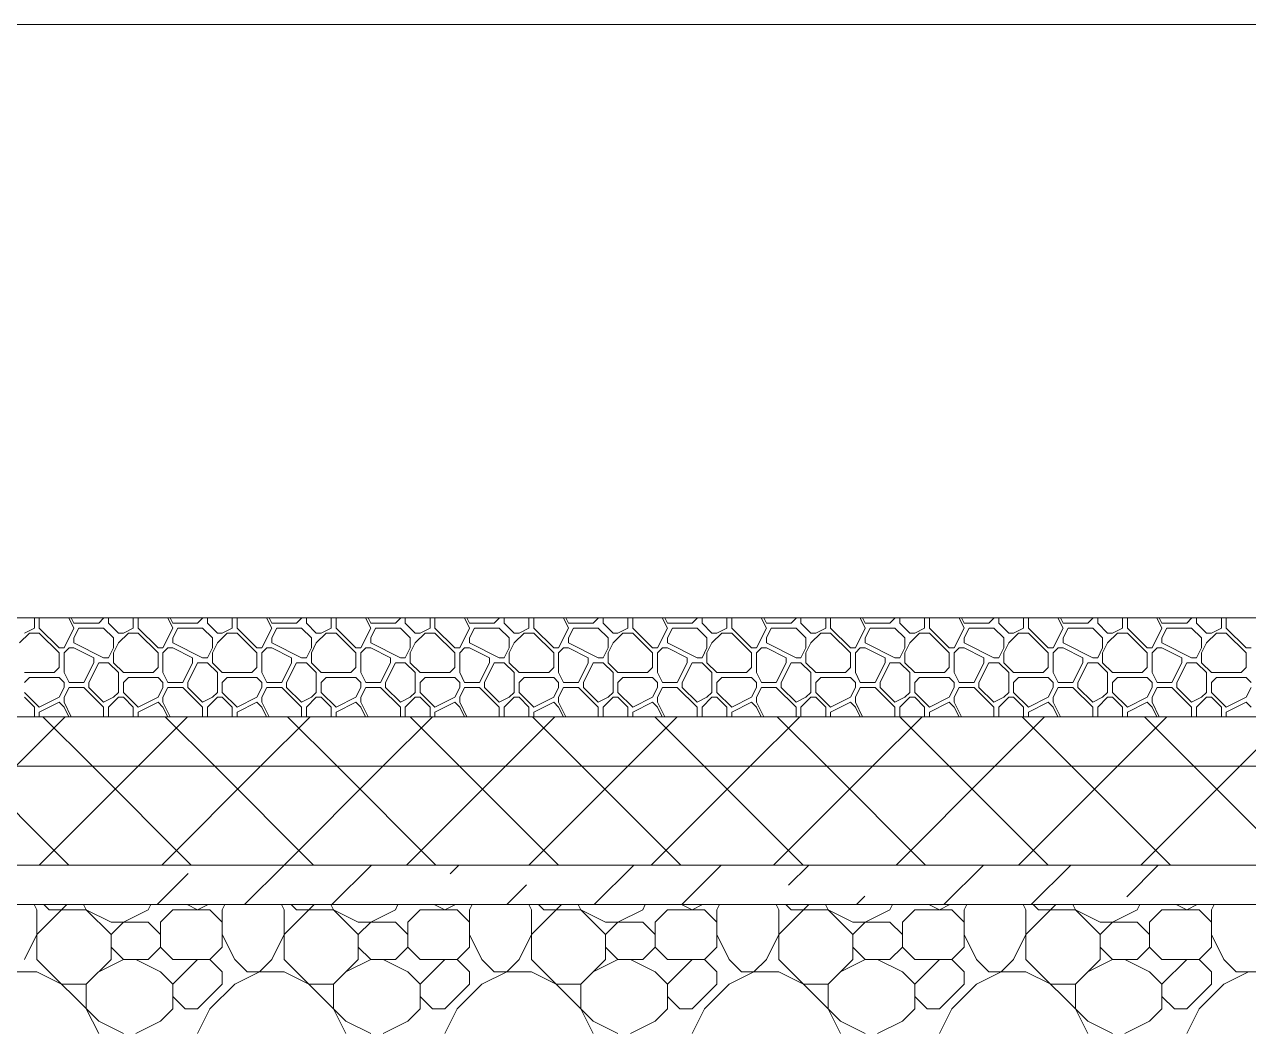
# Model space of a CAD drawing. Header units: millimetres. Extents: x 53645 to 137188, y 78097 to 135533.
# Drawn here: x 69432 to 70669, y 109860 to 110880 of the extents above; entities that cross this region are included whole.
import ezdxf

# ---------------------------------------------------------------- set-up
doc = ezdxf.new("R2010")
doc.units = ezdxf.units.MM
doc.layers.add('hatch', color=7, linetype='Continuous', lineweight=5)
doc.layers.add('Wall2', color=5, linetype='Continuous', lineweight=5)

msp = doc.modelspace()

# ---------------------------------------------------------------- linework, layer by layer
at = {"layer": 'hatch', "color": 251, "ltscale": 100}
for points in [[(69442, 110269.6), (69442, 110280)], [(69447, 110269.6), (69447, 110280)], [(69482, 110269.6), (69476.8, 110280)], [(69482, 110274.6), (69479.3, 110280)], [(69482, 110274.6), (69507, 110274.6)], [(69507, 110274.6), (69512, 110279.6)], [(69512, 110279.6), (69512, 110280)], [(69517, 110274.6), (69517, 110280)], [(69527, 110264.6), (69517, 110274.6)], [(69542, 110269.6), (69542, 110280)], [(69547, 110269.6), (69547, 110280)], [(69582, 110269.6), (69576.8, 110280)], [(69582, 110274.6), (69579.3, 110280)], [(69582, 110274.6), (69607, 110274.6)], [(69607, 110274.6), (69612, 110279.6)], [(69612, 110279.6), (69612, 110280)], [(69617, 110274.6), (69617, 110280)], [(69627, 110264.6), (69617, 110274.6)], [(69642, 110269.6), (69642, 110280)], [(69647, 110269.6), (69647, 110280)], [(69682, 110269.6), (69676.8, 110280)], [(69682, 110274.6), (69679.3, 110280)], [(69682, 110274.6), (69707, 110274.6)], [(69707, 110274.6), (69712, 110279.6)], [(69712, 110279.6), (69712, 110280)], [(69717, 110274.6), (69717, 110280)], [(69727, 110264.6), (69717, 110274.6)], [(69742, 110269.6), (69742, 110280)], [(69747, 110269.6), (69747, 110280)], [(69782, 110269.6), (69776.8, 110280)], [(69782, 110274.6), (69779.3, 110280)], [(69782, 110274.6), (69807, 110274.6)], [(69807, 110274.6), (69812, 110279.6)], [(69812, 110279.6), (69812, 110280)], [(69817, 110274.6), (69817, 110280)], [(69827, 110264.6), (69817, 110274.6)], [(69842, 110269.6), (69842, 110280)], [(69847, 110269.6), (69847, 110280)], [(69882, 110269.6), (69876.8, 110280)], [(69882, 110274.6), (69879.3, 110280)], [(69882, 110274.6), (69907, 110274.6)], [(69907, 110274.6), (69912, 110279.6)], [(69912, 110279.6), (69912, 110280)], [(69917, 110274.6), (69917, 110280)], [(69927, 110264.6), (69917, 110274.6)], [(69942, 110269.6), (69942, 110280)], [(69947, 110269.6), (69947, 110280)], [(69982, 110269.6), (69976.8, 110280)], [(69982, 110274.6), (69979.3, 110280)], [(69982, 110274.6), (70007, 110274.6)], [(70007, 110274.6), (70012, 110279.6)], [(70012, 110279.6), (70012, 110280)], [(70017, 110274.6), (70017, 110280)], [(70027, 110264.6), (70017, 110274.6)], [(70042, 110269.6), (70042, 110280)], [(70047, 110269.6), (70047, 110280)], [(70082, 110269.6), (70076.8, 110280)], [(70082, 110274.6), (70079.3, 110280)], [(70082, 110274.6), (70107, 110274.6)], [(70107, 110274.6), (70112, 110279.6)], [(70112, 110279.6), (70112, 110280)], [(70117, 110274.6), (70117, 110280)], [(70127, 110264.6), (70117, 110274.6)], [(70142, 110269.6), (70142, 110280)], [(70147, 110269.6), (70147, 110280)], [(70182, 110269.6), (70176.8, 110280)], [(70182, 110274.6), (70179.3, 110280)], [(70182, 110274.6), (70207, 110274.6)], [(70207, 110274.6), (70212, 110279.6)], [(70212, 110279.6), (70212, 110280)], [(70217, 110274.6), (70217, 110280)], [(70227, 110264.6), (70217, 110274.6)], [(70242, 110269.6), (70242, 110280)], [(70247, 110269.6), (70247, 110280)], [(70282, 110269.6), (70276.8, 110280)], [(70282, 110274.6), (70279.3, 110280)], [(70282, 110274.6), (70307, 110274.6)], [(70307, 110274.6), (70312, 110279.6)], [(70312, 110279.6), (70312, 110280)], [(70317, 110274.6), (70317, 110280)], [(70327, 110264.6), (70317, 110274.6)], [(70342, 110269.6), (70342, 110280)], [(70347, 110269.6), (70347, 110280)], [(70382, 110269.6), (70376.8, 110280)], [(70382, 110274.6), (70379.3, 110280)], [(70382, 110274.6), (70407, 110274.6)], [(70407, 110274.6), (70412, 110279.6)], [(70412, 110279.6), (70412, 110280)], [(70417, 110274.6), (70417, 110280)], [(70427, 110264.6), (70417, 110274.6)], [(70442, 110269.6), (70442, 110280)], [(70447, 110269.6), (70447, 110280)], [(70482, 110269.6), (70476.8, 110280)], [(70482, 110274.6), (70479.3, 110280)], [(70482, 110274.6), (70507, 110274.6)], [(70507, 110274.6), (70512, 110279.6)], [(70512, 110279.6), (70512, 110280)], [(70517, 110274.6), (70517, 110280)], [(70527, 110264.6), (70517, 110274.6)], [(70542, 110269.6), (70542, 110280)], [(70547, 110269.6), (70547, 110280)], [(70582, 110269.6), (70576.8, 110280)], [(70582, 110274.6), (70579.3, 110280)], [(70582, 110274.6), (70607, 110274.6)], [(70607, 110274.6), (70612, 110279.6)], [(70612, 110279.6), (70612, 110280)], [(70617, 110274.6), (70617, 110280)], [(70627, 110264.6), (70617, 110274.6)], [(70642, 110269.6), (70642, 110280)], [(70647, 110269.6), (70647, 110280)], [(69427, 110254.6), (69437, 110264.6)], [(69432, 110264.6), (69442, 110269.6)], [(69437, 110264.6), (69447, 110264.6)], [(69467, 110249.6), (69447, 110269.6)], [(69467, 110244.6), (69447, 110264.6)], [(69472, 110249.6), (69482, 110269.6)], [(69482, 110259.6), (69487, 110269.6)], [(69487, 110269.6), (69512, 110269.6)], [(69522, 110259.6), (69512, 110269.6)], [(69527, 110264.6), (69532, 110264.6)], [(69527, 110254.6), (69537, 110264.6)], [(69532, 110264.6), (69542, 110269.6)], [(69537, 110264.6), (69547, 110264.6)], [(69567, 110249.6), (69547, 110269.6)], [(69567, 110244.6), (69547, 110264.6)], [(69572, 110249.6), (69582, 110269.6)], [(69582, 110259.6), (69587, 110269.6)], [(69587, 110269.6), (69612, 110269.6)], [(69622, 110259.6), (69612, 110269.6)], [(69627, 110264.6), (69632, 110264.6)], [(69627, 110254.6), (69637, 110264.6)], [(69632, 110264.6), (69642, 110269.6)], [(69637, 110264.6), (69647, 110264.6)], [(69667, 110249.6), (69647, 110269.6)], [(69667, 110244.6), (69647, 110264.6)], [(69672, 110249.6), (69682, 110269.6)], [(69682, 110259.6), (69687, 110269.6)], [(69687, 110269.6), (69712, 110269.6)], [(69722, 110259.6), (69712, 110269.6)], [(69727, 110264.6), (69732, 110264.6)], [(69727, 110254.6), (69737, 110264.6)], [(69732, 110264.6), (69742, 110269.6)], [(69737, 110264.6), (69747, 110264.6)], [(69767, 110249.6), (69747, 110269.6)], [(69767, 110244.6), (69747, 110264.6)], [(69772, 110249.6), (69782, 110269.6)], [(69782, 110259.6), (69787, 110269.6)], [(69787, 110269.6), (69812, 110269.6)], [(69822, 110259.6), (69812, 110269.6)], [(69827, 110264.6), (69832, 110264.6)], [(69827, 110254.6), (69837, 110264.6)], [(69832, 110264.6), (69842, 110269.6)], [(69837, 110264.6), (69847, 110264.6)], [(69867, 110249.6), (69847, 110269.6)], [(69867, 110244.6), (69847, 110264.6)], [(69872, 110249.6), (69882, 110269.6)], [(69882, 110259.6), (69887, 110269.6)], [(69887, 110269.6), (69912, 110269.6)], [(69922, 110259.6), (69912, 110269.6)], [(69927, 110264.6), (69932, 110264.6)], [(69927, 110254.6), (69937, 110264.6)], [(69932, 110264.6), (69942, 110269.6)], [(69937, 110264.6), (69947, 110264.6)], [(69967, 110249.6), (69947, 110269.6)], [(69967, 110244.6), (69947, 110264.6)], [(69972, 110249.6), (69982, 110269.6)], [(69982, 110259.6), (69987, 110269.6)], [(69987, 110269.6), (70012, 110269.6)], [(70022, 110259.6), (70012, 110269.6)], [(70027, 110264.6), (70032, 110264.6)], [(70027, 110254.6), (70037, 110264.6)], [(70032, 110264.6), (70042, 110269.6)], [(70037, 110264.6), (70047, 110264.6)], [(70067, 110249.6), (70047, 110269.6)], [(70067, 110244.6), (70047, 110264.6)], [(70072, 110249.6), (70082, 110269.6)], [(70082, 110259.6), (70087, 110269.6)], [(70087, 110269.6), (70112, 110269.6)], [(70122, 110259.6), (70112, 110269.6)], [(70127, 110264.6), (70132, 110264.6)], [(70127, 110254.6), (70137, 110264.6)], [(70132, 110264.6), (70142, 110269.6)], [(70137, 110264.6), (70147, 110264.6)], [(70167, 110249.6), (70147, 110269.6)], [(70167, 110244.6), (70147, 110264.6)], [(70172, 110249.6), (70182, 110269.6)], [(70182, 110259.6), (70187, 110269.6)], [(70187, 110269.6), (70212, 110269.6)], [(70222, 110259.6), (70212, 110269.6)], [(70227, 110264.6), (70232, 110264.6)], [(70227, 110254.6), (70237, 110264.6)], [(70232, 110264.6), (70242, 110269.6)], [(70237, 110264.6), (70247, 110264.6)], [(70267, 110249.6), (70247, 110269.6)], [(70267, 110244.6), (70247, 110264.6)], [(70272, 110249.6), (70282, 110269.6)], [(70282, 110259.6), (70287, 110269.6)], [(70287, 110269.6), (70312, 110269.6)], [(70322, 110259.6), (70312, 110269.6)], [(70327, 110264.6), (70332, 110264.6)], [(70327, 110254.6), (70337, 110264.6)], [(70332, 110264.6), (70342, 110269.6)], [(70337, 110264.6), (70347, 110264.6)], [(70367, 110249.6), (70347, 110269.6)], [(70367, 110244.6), (70347, 110264.6)], [(70372, 110249.6), (70382, 110269.6)], [(70382, 110259.6), (70387, 110269.6)], [(70387, 110269.6), (70412, 110269.6)], [(70422, 110259.6), (70412, 110269.6)], [(70427, 110264.6), (70432, 110264.6)], [(70427, 110254.6), (70437, 110264.6)], [(70432, 110264.6), (70442, 110269.6)], [(70437, 110264.6), (70447, 110264.6)], [(70467, 110249.6), (70447, 110269.6)], [(70467, 110244.6), (70447, 110264.6)], [(70472, 110249.6), (70482, 110269.6)], [(70482, 110259.6), (70487, 110269.6)], [(70487, 110269.6), (70512, 110269.6)], [(70522, 110259.6), (70512, 110269.6)], [(70527, 110264.6), (70532, 110264.6)], [(70527, 110254.6), (70537, 110264.6)], [(70532, 110264.6), (70542, 110269.6)], [(70537, 110264.6), (70547, 110264.6)], [(70567, 110249.6), (70547, 110269.6)], [(70567, 110244.6), (70547, 110264.6)], [(70572, 110249.6), (70582, 110269.6)], [(70582, 110259.6), (70587, 110269.6)], [(70587, 110269.6), (70612, 110269.6)], [(70622, 110259.6), (70612, 110269.6)], [(70627, 110264.6), (70632, 110264.6)], [(70627, 110254.6), (70637, 110264.6)], [(70632, 110264.6), (70642, 110269.6)], [(70637, 110264.6), (70647, 110264.6)], [(70667, 110249.6), (70647, 110269.6)], [(70667, 110244.6), (70647, 110264.6)], [(69467, 110249.6), (69472, 110249.6)], [(69472, 110244.6), (69477, 110249.6)], [(69477, 110249.6), (69482, 110249.6)], [(69482, 110254.6), (69482, 110259.6)], [(69512, 110239.6), (69482, 110254.6)], [(69502, 110239.6), (69482, 110249.6)], [(69517, 110239.6), (69522, 110249.6)], [(69517, 110239.6), (69522, 110249.6)], [(69522, 110249.6), (69522, 110259.6)], [(69522, 110244.6), (69527, 110254.6)], [(69567, 110249.6), (69572, 110249.6)], [(69572, 110244.6), (69577, 110249.6)], [(69577, 110249.6), (69582, 110249.6)], [(69582, 110254.6), (69582, 110259.6)], [(69612, 110239.6), (69582, 110254.6)], [(69602, 110239.6), (69582, 110249.6)], [(69617, 110239.6), (69622, 110249.6)], [(69617, 110239.6), (69622, 110249.6)], [(69622, 110249.6), (69622, 110259.6)], [(69622, 110244.6), (69627, 110254.6)], [(69667, 110249.6), (69672, 110249.6)], [(69672, 110244.6), (69677, 110249.6)], [(69677, 110249.6), (69682, 110249.6)], [(69682, 110254.6), (69682, 110259.6)], [(69712, 110239.6), (69682, 110254.6)], [(69702, 110239.6), (69682, 110249.6)], [(69717, 110239.6), (69722, 110249.6)], [(69717, 110239.6), (69722, 110249.6)], [(69722, 110249.6), (69722, 110259.6)], [(69722, 110244.6), (69727, 110254.6)], [(69767, 110249.6), (69772, 110249.6)], [(69772, 110244.6), (69777, 110249.6)], [(69777, 110249.6), (69782, 110249.6)], [(69782, 110254.6), (69782, 110259.6)], [(69812, 110239.6), (69782, 110254.6)], [(69802, 110239.6), (69782, 110249.6)], [(69817, 110239.6), (69822, 110249.6)], [(69817, 110239.6), (69822, 110249.6)], [(69822, 110249.6), (69822, 110259.6)], [(69822, 110244.6), (69827, 110254.6)], [(69867, 110249.6), (69872, 110249.6)], [(69872, 110244.6), (69877, 110249.6)], [(69877, 110249.6), (69882, 110249.6)], [(69882, 110254.6), (69882, 110259.6)], [(69912, 110239.6), (69882, 110254.6)], [(69902, 110239.6), (69882, 110249.6)], [(69917, 110239.6), (69922, 110249.6)], [(69917, 110239.6), (69922, 110249.6)], [(69922, 110249.6), (69922, 110259.6)], [(69922, 110244.6), (69927, 110254.6)], [(69967, 110249.6), (69972, 110249.6)], [(69972, 110244.6), (69977, 110249.6)], [(69977, 110249.6), (69982, 110249.6)], [(69982, 110254.6), (69982, 110259.6)], [(70012, 110239.6), (69982, 110254.6)], [(70002, 110239.6), (69982, 110249.6)], [(70017, 110239.6), (70022, 110249.6)], [(70017, 110239.6), (70022, 110249.6)], [(70022, 110249.6), (70022, 110259.6)], [(70022, 110244.6), (70027, 110254.6)], [(70067, 110249.6), (70072, 110249.6)], [(70072, 110244.6), (70077, 110249.6)], [(70077, 110249.6), (70082, 110249.6)], [(70082, 110254.6), (70082, 110259.6)], [(70112, 110239.6), (70082, 110254.6)], [(70102, 110239.6), (70082, 110249.6)], [(70117, 110239.6), (70122, 110249.6)], [(70117, 110239.6), (70122, 110249.6)], [(70122, 110249.6), (70122, 110259.6)], [(70122, 110244.6), (70127, 110254.6)], [(70167, 110249.6), (70172, 110249.6)], [(70172, 110244.6), (70177, 110249.6)], [(70177, 110249.6), (70182, 110249.6)], [(70182, 110254.6), (70182, 110259.6)], [(70212, 110239.6), (70182, 110254.6)], [(70202, 110239.6), (70182, 110249.6)], [(70217, 110239.6), (70222, 110249.6)], [(70217, 110239.6), (70222, 110249.6)], [(70222, 110249.6), (70222, 110259.6)], [(70222, 110244.6), (70227, 110254.6)], [(70267, 110249.6), (70272, 110249.6)], [(70272, 110244.6), (70277, 110249.6)], [(70277, 110249.6), (70282, 110249.6)], [(70282, 110254.6), (70282, 110259.6)], [(70312, 110239.6), (70282, 110254.6)], [(70302, 110239.6), (70282, 110249.6)], [(70317, 110239.6), (70322, 110249.6)], [(70317, 110239.6), (70322, 110249.6)], [(70322, 110249.6), (70322, 110259.6)], [(70322, 110244.6), (70327, 110254.6)], [(70367, 110249.6), (70372, 110249.6)], [(70372, 110244.6), (70377, 110249.6)], [(70377, 110249.6), (70382, 110249.6)], [(70382, 110254.6), (70382, 110259.6)], [(70412, 110239.6), (70382, 110254.6)], [(70402, 110239.6), (70382, 110249.6)], [(70417, 110239.6), (70422, 110249.6)], [(70417, 110239.6), (70422, 110249.6)], [(70422, 110249.6), (70422, 110259.6)], [(70422, 110244.6), (70427, 110254.6)], [(70467, 110249.6), (70472, 110249.6)], [(70472, 110244.6), (70477, 110249.6)], [(70477, 110249.6), (70482, 110249.6)], [(70482, 110254.6), (70482, 110259.6)], [(70512, 110239.6), (70482, 110254.6)], [(70502, 110239.6), (70482, 110249.6)], [(70517, 110239.6), (70522, 110249.6)], [(70517, 110239.6), (70522, 110249.6)], [(70522, 110249.6), (70522, 110259.6)], [(70522, 110244.6), (70527, 110254.6)], [(70567, 110249.6), (70572, 110249.6)], [(70572, 110244.6), (70577, 110249.6)], [(70577, 110249.6), (70582, 110249.6)], [(70582, 110254.6), (70582, 110259.6)], [(70612, 110239.6), (70582, 110254.6)], [(70602, 110239.6), (70582, 110249.6)], [(70617, 110239.6), (70622, 110249.6)], [(70617, 110239.6), (70622, 110249.6)], [(70622, 110249.6), (70622, 110259.6)], [(70622, 110244.6), (70627, 110254.6)], [(70667, 110249.6), (70672, 110249.6)], [(69467, 110229.6), (69467, 110244.6)], [(69472, 110224.6), (69472, 110244.6)], [(69502, 110234.6), (69502, 110239.6)], [(69512, 110239.6), (69517, 110239.6)], [(69522, 110234.6), (69522, 110244.6)], [(69567, 110229.6), (69567, 110244.6)], [(69572, 110224.6), (69572, 110244.6)], [(69602, 110234.6), (69602, 110239.6)], [(69612, 110239.6), (69617, 110239.6)], [(69622, 110234.6), (69622, 110244.6)], [(69667, 110229.6), (69667, 110244.6)], [(69672, 110224.6), (69672, 110244.6)], [(69702, 110234.6), (69702, 110239.6)], [(69712, 110239.6), (69717, 110239.6)], [(69722, 110234.6), (69722, 110244.6)], [(69767, 110229.6), (69767, 110244.6)], [(69772, 110224.6), (69772, 110244.6)], [(69802, 110234.6), (69802, 110239.6)], [(69812, 110239.6), (69817, 110239.6)], [(69822, 110234.6), (69822, 110244.6)], [(69867, 110229.6), (69867, 110244.6)], [(69872, 110224.6), (69872, 110244.6)], [(69902, 110234.6), (69902, 110239.6)], [(69912, 110239.6), (69917, 110239.6)], [(69922, 110234.6), (69922, 110244.6)], [(69967, 110229.6), (69967, 110244.6)], [(69972, 110224.6), (69972, 110244.6)], [(70002, 110234.6), (70002, 110239.6)], [(70012, 110239.6), (70017, 110239.6)], [(70022, 110234.6), (70022, 110244.6)], [(70067, 110229.6), (70067, 110244.6)], [(70072, 110224.6), (70072, 110244.6)], [(70102, 110234.6), (70102, 110239.6)], [(70112, 110239.6), (70117, 110239.6)], [(70122, 110234.6), (70122, 110244.6)], [(70167, 110229.6), (70167, 110244.6)], [(70172, 110224.6), (70172, 110244.6)], [(70202, 110234.6), (70202, 110239.6)], [(70212, 110239.6), (70217, 110239.6)], [(70222, 110234.6), (70222, 110244.6)], [(70267, 110229.6), (70267, 110244.6)], [(70272, 110224.6), (70272, 110244.6)], [(70302, 110234.6), (70302, 110239.6)], [(70312, 110239.6), (70317, 110239.6)], [(70322, 110234.6), (70322, 110244.6)], [(70367, 110229.6), (70367, 110244.6)], [(70372, 110224.6), (70372, 110244.6)], [(70402, 110234.6), (70402, 110239.6)], [(70412, 110239.6), (70417, 110239.6)], [(70422, 110234.6), (70422, 110244.6)], [(70467, 110229.6), (70467, 110244.6)], [(70472, 110224.6), (70472, 110244.6)], [(70502, 110234.6), (70502, 110239.6)], [(70512, 110239.6), (70517, 110239.6)], [(70522, 110234.6), (70522, 110244.6)], [(70567, 110229.6), (70567, 110244.6)], [(70572, 110224.6), (70572, 110244.6)], [(70602, 110234.6), (70602, 110239.6)], [(70612, 110239.6), (70617, 110239.6)], [(70622, 110234.6), (70622, 110244.6)], [(70667, 110229.6), (70667, 110244.6)], [(69432, 110224.6), (69462, 110224.6)], [(69462, 110224.6), (69467, 110229.6)], [(69477, 110214.6), (69472, 110224.6)], [(69492, 110214.6), (69502, 110234.6)], [(69497, 110214.6), (69507, 110234.6)], [(69507, 110234.6), (69517, 110234.6)], [(69527, 110224.6), (69517, 110234.6)], [(69532, 110224.6), (69522, 110234.6)], [(69527, 110204.6), (69527, 110224.6)], [(69532, 110224.6), (69562, 110224.6)], [(69562, 110224.6), (69567, 110229.6)], [(69577, 110214.6), (69572, 110224.6)], [(69592, 110214.6), (69602, 110234.6)], [(69597, 110214.6), (69607, 110234.6)], [(69607, 110234.6), (69617, 110234.6)], [(69627, 110224.6), (69617, 110234.6)], [(69632, 110224.6), (69622, 110234.6)], [(69627, 110204.6), (69627, 110224.6)], [(69632, 110224.6), (69662, 110224.6)], [(69662, 110224.6), (69667, 110229.6)], [(69677, 110214.6), (69672, 110224.6)], [(69692, 110214.6), (69702, 110234.6)], [(69697, 110214.6), (69707, 110234.6)], [(69707, 110234.6), (69717, 110234.6)], [(69727, 110224.6), (69717, 110234.6)], [(69732, 110224.6), (69722, 110234.6)], [(69727, 110204.6), (69727, 110224.6)], [(69732, 110224.6), (69762, 110224.6)], [(69762, 110224.6), (69767, 110229.6)], [(69777, 110214.6), (69772, 110224.6)], [(69792, 110214.6), (69802, 110234.6)], [(69797, 110214.6), (69807, 110234.6)], [(69807, 110234.6), (69817, 110234.6)], [(69827, 110224.6), (69817, 110234.6)], [(69832, 110224.6), (69822, 110234.6)], [(69827, 110204.6), (69827, 110224.6)], [(69832, 110224.6), (69862, 110224.6)], [(69862, 110224.6), (69867, 110229.6)], [(69877, 110214.6), (69872, 110224.6)], [(69892, 110214.6), (69902, 110234.6)], [(69897, 110214.6), (69907, 110234.6)], [(69907, 110234.6), (69917, 110234.6)], [(69927, 110224.6), (69917, 110234.6)], [(69932, 110224.6), (69922, 110234.6)], [(69927, 110204.6), (69927, 110224.6)], [(69932, 110224.6), (69962, 110224.6)], [(69962, 110224.6), (69967, 110229.6)], [(69977, 110214.6), (69972, 110224.6)], [(69992, 110214.6), (70002, 110234.6)], [(69997, 110214.6), (70007, 110234.6)], [(70007, 110234.6), (70017, 110234.6)], [(70027, 110224.6), (70017, 110234.6)], [(70032, 110224.6), (70022, 110234.6)], [(70027, 110204.6), (70027, 110224.6)], [(70032, 110224.6), (70062, 110224.6)], [(70062, 110224.6), (70067, 110229.6)], [(70077, 110214.6), (70072, 110224.6)], [(70092, 110214.6), (70102, 110234.6)], [(70097, 110214.6), (70107, 110234.6)], [(70107, 110234.6), (70117, 110234.6)], [(70127, 110224.6), (70117, 110234.6)], [(70132, 110224.6), (70122, 110234.6)], [(70127, 110204.6), (70127, 110224.6)], [(70132, 110224.6), (70162, 110224.6)], [(70162, 110224.6), (70167, 110229.6)], [(70177, 110214.6), (70172, 110224.6)], [(70192, 110214.6), (70202, 110234.6)], [(70197, 110214.6), (70207, 110234.6)], [(70207, 110234.6), (70217, 110234.6)], [(70227, 110224.6), (70217, 110234.6)], [(70232, 110224.6), (70222, 110234.6)], [(70227, 110204.6), (70227, 110224.6)], [(70232, 110224.6), (70262, 110224.6)], [(70262, 110224.6), (70267, 110229.6)], [(70277, 110214.6), (70272, 110224.6)], [(70292, 110214.6), (70302, 110234.6)], [(70297, 110214.6), (70307, 110234.6)], [(70307, 110234.6), (70317, 110234.6)], [(70327, 110224.6), (70317, 110234.6)], [(70332, 110224.6), (70322, 110234.6)], [(70327, 110204.6), (70327, 110224.6)], [(70332, 110224.6), (70362, 110224.6)], [(70362, 110224.6), (70367, 110229.6)], [(70377, 110214.6), (70372, 110224.6)], [(70392, 110214.6), (70402, 110234.6)], [(70397, 110214.6), (70407, 110234.6)], [(70407, 110234.6), (70417, 110234.6)], [(70427, 110224.6), (70417, 110234.6)], [(70432, 110224.6), (70422, 110234.6)], [(70427, 110204.6), (70427, 110224.6)], [(70432, 110224.6), (70462, 110224.6)], [(70462, 110224.6), (70467, 110229.6)], [(70477, 110214.6), (70472, 110224.6)], [(70492, 110214.6), (70502, 110234.6)], [(70497, 110214.6), (70507, 110234.6)], [(70507, 110234.6), (70517, 110234.6)], [(70527, 110224.6), (70517, 110234.6)], [(70532, 110224.6), (70522, 110234.6)], [(70527, 110204.6), (70527, 110224.6)], [(70532, 110224.6), (70562, 110224.6)], [(70562, 110224.6), (70567, 110229.6)], [(70577, 110214.6), (70572, 110224.6)], [(70592, 110214.6), (70602, 110234.6)], [(70597, 110214.6), (70607, 110234.6)], [(70607, 110234.6), (70617, 110234.6)], [(70627, 110224.6), (70617, 110234.6)], [(70632, 110224.6), (70622, 110234.6)], [(70627, 110204.6), (70627, 110224.6)], [(70632, 110224.6), (70662, 110224.6)], [(70662, 110224.6), (70667, 110229.6)], [(69432, 110214.6), (69437, 110219.6)], [(69437, 110219.6), (69467, 110219.6)], [(69472, 110214.6), (69467, 110219.6)], [(69472, 110209.6), (69472, 110214.6)], [(69477, 110214.6), (69492, 110214.6)], [(69497, 110209.6), (69497, 110214.6)], [(69532, 110214.6), (69537, 110219.6)], [(69532, 110204.6), (69532, 110214.6)], [(69537, 110219.6), (69567, 110219.6)], [(69572, 110214.6), (69567, 110219.6)], [(69572, 110209.6), (69572, 110214.6)], [(69577, 110214.6), (69592, 110214.6)], [(69597, 110209.6), (69597, 110214.6)], [(69632, 110214.6), (69637, 110219.6)], [(69632, 110204.6), (69632, 110214.6)], [(69637, 110219.6), (69667, 110219.6)], [(69672, 110214.6), (69667, 110219.6)], [(69672, 110209.6), (69672, 110214.6)], [(69677, 110214.6), (69692, 110214.6)], [(69697, 110209.6), (69697, 110214.6)], [(69732, 110214.6), (69737, 110219.6)], [(69732, 110204.6), (69732, 110214.6)], [(69737, 110219.6), (69767, 110219.6)], [(69772, 110214.6), (69767, 110219.6)], [(69772, 110209.6), (69772, 110214.6)], [(69777, 110214.6), (69792, 110214.6)], [(69797, 110209.6), (69797, 110214.6)], [(69832, 110214.6), (69837, 110219.6)], [(69832, 110204.6), (69832, 110214.6)], [(69837, 110219.6), (69867, 110219.6)], [(69872, 110214.6), (69867, 110219.6)], [(69872, 110209.6), (69872, 110214.6)], [(69877, 110214.6), (69892, 110214.6)], [(69897, 110209.6), (69897, 110214.6)], [(69932, 110214.6), (69937, 110219.6)], [(69932, 110204.6), (69932, 110214.6)], [(69937, 110219.6), (69967, 110219.6)], [(69972, 110214.6), (69967, 110219.6)], [(69972, 110209.6), (69972, 110214.6)], [(69977, 110214.6), (69992, 110214.6)], [(69997, 110209.6), (69997, 110214.6)], [(70032, 110214.6), (70037, 110219.6)], [(70032, 110204.6), (70032, 110214.6)], [(70037, 110219.6), (70067, 110219.6)], [(70072, 110214.6), (70067, 110219.6)], [(70072, 110209.6), (70072, 110214.6)], [(70077, 110214.6), (70092, 110214.6)], [(70097, 110209.6), (70097, 110214.6)], [(70132, 110214.6), (70137, 110219.6)], [(70132, 110204.6), (70132, 110214.6)], [(70137, 110219.6), (70167, 110219.6)], [(70172, 110214.6), (70167, 110219.6)], [(70172, 110209.6), (70172, 110214.6)], [(70177, 110214.6), (70192, 110214.6)], [(70197, 110209.6), (70197, 110214.6)], [(70232, 110214.6), (70237, 110219.6)], [(70232, 110204.6), (70232, 110214.6)], [(70237, 110219.6), (70267, 110219.6)], [(70272, 110214.6), (70267, 110219.6)], [(70272, 110209.6), (70272, 110214.6)], [(70277, 110214.6), (70292, 110214.6)], [(70297, 110209.6), (70297, 110214.6)], [(70332, 110214.6), (70337, 110219.6)], [(70332, 110204.6), (70332, 110214.6)], [(70337, 110219.6), (70367, 110219.6)], [(70372, 110214.6), (70367, 110219.6)], [(70372, 110209.6), (70372, 110214.6)], [(70377, 110214.6), (70392, 110214.6)], [(70397, 110209.6), (70397, 110214.6)], [(70432, 110214.6), (70437, 110219.6)], [(70432, 110204.6), (70432, 110214.6)], [(70437, 110219.6), (70467, 110219.6)], [(70472, 110214.6), (70467, 110219.6)], [(70472, 110209.6), (70472, 110214.6)], [(70477, 110214.6), (70492, 110214.6)], [(70497, 110209.6), (70497, 110214.6)], [(70532, 110214.6), (70537, 110219.6)], [(70532, 110204.6), (70532, 110214.6)], [(70537, 110219.6), (70567, 110219.6)], [(70572, 110214.6), (70567, 110219.6)], [(70572, 110209.6), (70572, 110214.6)], [(70577, 110214.6), (70592, 110214.6)], [(70597, 110209.6), (70597, 110214.6)], [(70632, 110214.6), (70637, 110219.6)], [(70632, 110204.6), (70632, 110214.6)], [(70637, 110219.6), (70667, 110219.6)], [(70672, 110214.6), (70667, 110219.6)], [(69447, 110189.6), (69432, 110204.6)], [(69442, 110189.6), (69432, 110199.6)], [(69447, 110189.6), (69467, 110199.6)], [(69467, 110199.6), (69472, 110209.6)], [(69472, 110199.6), (69477, 110209.6)], [(69472, 110194.6), (69472, 110199.6)], [(69477, 110209.6), (69492, 110209.6)], [(69512, 110189.6), (69492, 110209.6)], [(69512, 110194.6), (69497, 110209.6)], [(69512, 110194.6), (69522, 110199.6)], [(69517, 110189.6), (69527, 110199.6)], [(69522, 110199.6), (69527, 110204.6)], [(69527, 110199.6), (69532, 110199.6)], [(69547, 110189.6), (69532, 110204.6)], [(69542, 110189.6), (69532, 110199.6)], [(69547, 110189.6), (69567, 110199.6)], [(69567, 110199.6), (69572, 110209.6)], [(69572, 110199.6), (69577, 110209.6)], [(69572, 110194.6), (69572, 110199.6)], [(69577, 110209.6), (69592, 110209.6)], [(69612, 110189.6), (69592, 110209.6)], [(69612, 110194.6), (69597, 110209.6)], [(69612, 110194.6), (69622, 110199.6)], [(69617, 110189.6), (69627, 110199.6)], [(69622, 110199.6), (69627, 110204.6)], [(69627, 110199.6), (69632, 110199.6)], [(69647, 110189.6), (69632, 110204.6)], [(69642, 110189.6), (69632, 110199.6)], [(69647, 110189.6), (69667, 110199.6)], [(69667, 110199.6), (69672, 110209.6)], [(69672, 110199.6), (69677, 110209.6)], [(69672, 110194.6), (69672, 110199.6)], [(69677, 110209.6), (69692, 110209.6)], [(69712, 110189.6), (69692, 110209.6)], [(69712, 110194.6), (69697, 110209.6)], [(69712, 110194.6), (69722, 110199.6)], [(69717, 110189.6), (69727, 110199.6)], [(69722, 110199.6), (69727, 110204.6)], [(69727, 110199.6), (69732, 110199.6)], [(69747, 110189.6), (69732, 110204.6)], [(69742, 110189.6), (69732, 110199.6)], [(69747, 110189.6), (69767, 110199.6)], [(69767, 110199.6), (69772, 110209.6)], [(69772, 110199.6), (69777, 110209.6)], [(69772, 110194.6), (69772, 110199.6)], [(69777, 110209.6), (69792, 110209.6)], [(69812, 110189.6), (69792, 110209.6)], [(69812, 110194.6), (69797, 110209.6)], [(69812, 110194.6), (69822, 110199.6)], [(69817, 110189.6), (69827, 110199.6)], [(69822, 110199.6), (69827, 110204.6)], [(69827, 110199.6), (69832, 110199.6)], [(69847, 110189.6), (69832, 110204.6)], [(69842, 110189.6), (69832, 110199.6)], [(69847, 110189.6), (69867, 110199.6)], [(69867, 110199.6), (69872, 110209.6)], [(69872, 110199.6), (69877, 110209.6)], [(69872, 110194.6), (69872, 110199.6)], [(69877, 110209.6), (69892, 110209.6)], [(69912, 110189.6), (69892, 110209.6)], [(69912, 110194.6), (69897, 110209.6)], [(69912, 110194.6), (69922, 110199.6)], [(69917, 110189.6), (69927, 110199.6)], [(69922, 110199.6), (69927, 110204.6)], [(69927, 110199.6), (69932, 110199.6)], [(69947, 110189.6), (69932, 110204.6)], [(69942, 110189.6), (69932, 110199.6)], [(69947, 110189.6), (69967, 110199.6)], [(69967, 110199.6), (69972, 110209.6)], [(69972, 110199.6), (69977, 110209.6)], [(69972, 110194.6), (69972, 110199.6)], [(69977, 110209.6), (69992, 110209.6)], [(70012, 110189.6), (69992, 110209.6)], [(70012, 110194.6), (69997, 110209.6)], [(70012, 110194.6), (70022, 110199.6)], [(70017, 110189.6), (70027, 110199.6)], [(70022, 110199.6), (70027, 110204.6)], [(70027, 110199.6), (70032, 110199.6)], [(70047, 110189.6), (70032, 110204.6)], [(70042, 110189.6), (70032, 110199.6)], [(70047, 110189.6), (70067, 110199.6)], [(70067, 110199.6), (70072, 110209.6)], [(70072, 110199.6), (70077, 110209.6)], [(70072, 110194.6), (70072, 110199.6)], [(70077, 110209.6), (70092, 110209.6)], [(70112, 110189.6), (70092, 110209.6)], [(70112, 110194.6), (70097, 110209.6)], [(70112, 110194.6), (70122, 110199.6)], [(70117, 110189.6), (70127, 110199.6)], [(70122, 110199.6), (70127, 110204.6)], [(70127, 110199.6), (70132, 110199.6)], [(70147, 110189.6), (70132, 110204.6)], [(70142, 110189.6), (70132, 110199.6)], [(70147, 110189.6), (70167, 110199.6)], [(70167, 110199.6), (70172, 110209.6)], [(70172, 110199.6), (70177, 110209.6)], [(70172, 110194.6), (70172, 110199.6)], [(70177, 110209.6), (70192, 110209.6)], [(70212, 110189.6), (70192, 110209.6)], [(70212, 110194.6), (70197, 110209.6)], [(70212, 110194.6), (70222, 110199.6)], [(70217, 110189.6), (70227, 110199.6)], [(70222, 110199.6), (70227, 110204.6)], [(70227, 110199.6), (70232, 110199.6)], [(70247, 110189.6), (70232, 110204.6)], [(70242, 110189.6), (70232, 110199.6)], [(70247, 110189.6), (70267, 110199.6)], [(70267, 110199.6), (70272, 110209.6)], [(70272, 110199.6), (70277, 110209.6)], [(70272, 110194.6), (70272, 110199.6)], [(70277, 110209.6), (70292, 110209.6)], [(70312, 110189.6), (70292, 110209.6)], [(70312, 110194.6), (70297, 110209.6)], [(70312, 110194.6), (70322, 110199.6)], [(70317, 110189.6), (70327, 110199.6)], [(70322, 110199.6), (70327, 110204.6)], [(70327, 110199.6), (70332, 110199.6)], [(70347, 110189.6), (70332, 110204.6)], [(70342, 110189.6), (70332, 110199.6)], [(70347, 110189.6), (70367, 110199.6)], [(70367, 110199.6), (70372, 110209.6)], [(70372, 110199.6), (70377, 110209.6)], [(70372, 110194.6), (70372, 110199.6)], [(70377, 110209.6), (70392, 110209.6)], [(70412, 110189.6), (70392, 110209.6)], [(70412, 110194.6), (70397, 110209.6)], [(70412, 110194.6), (70422, 110199.6)], [(70417, 110189.6), (70427, 110199.6)], [(70422, 110199.6), (70427, 110204.6)], [(70427, 110199.6), (70432, 110199.6)], [(70447, 110189.6), (70432, 110204.6)], [(70442, 110189.6), (70432, 110199.6)], [(70447, 110189.6), (70467, 110199.6)], [(70467, 110199.6), (70472, 110209.6)], [(70472, 110199.6), (70477, 110209.6)], [(70472, 110194.6), (70472, 110199.6)], [(70477, 110209.6), (70492, 110209.6)], [(70512, 110189.6), (70492, 110209.6)], [(70512, 110194.6), (70497, 110209.6)], [(70512, 110194.6), (70522, 110199.6)], [(70517, 110189.6), (70527, 110199.6)], [(70522, 110199.6), (70527, 110204.6)], [(70527, 110199.6), (70532, 110199.6)], [(70547, 110189.6), (70532, 110204.6)], [(70542, 110189.6), (70532, 110199.6)], [(70547, 110189.6), (70567, 110199.6)], [(70567, 110199.6), (70572, 110209.6)], [(70572, 110199.6), (70577, 110209.6)], [(70572, 110194.6), (70572, 110199.6)], [(70577, 110209.6), (70592, 110209.6)], [(70612, 110189.6), (70592, 110209.6)], [(70612, 110194.6), (70597, 110209.6)], [(70612, 110194.6), (70622, 110199.6)], [(70617, 110189.6), (70627, 110199.6)], [(70622, 110199.6), (70627, 110204.6)], [(70627, 110199.6), (70632, 110199.6)], [(70647, 110189.6), (70632, 110204.6)], [(70642, 110189.6), (70632, 110199.6)], [(70647, 110189.6), (70667, 110199.6)], [(70667, 110199.6), (70672, 110209.6)], [(69442, 110180), (69442, 110189.6)], [(69447, 110184.6), (69467, 110194.6)], [(69472, 110189.6), (69467, 110194.6)], [(69479.3, 110180), (69472, 110194.6)], [(69476.8, 110180), (69472, 110189.6)], [(69512, 110180), (69512, 110189.6)], [(69517, 110180), (69517, 110189.6)], [(69542, 110180), (69542, 110189.6)], [(69547, 110184.6), (69567, 110194.6)], [(69572, 110189.6), (69567, 110194.6)], [(69579.3, 110180), (69572, 110194.6)], [(69576.8, 110180), (69572, 110189.6)], [(69612, 110180), (69612, 110189.6)], [(69617, 110180), (69617, 110189.6)], [(69642, 110180), (69642, 110189.6)], [(69647, 110184.6), (69667, 110194.6)], [(69672, 110189.6), (69667, 110194.6)], [(69679.3, 110180), (69672, 110194.6)], [(69676.8, 110180), (69672, 110189.6)], [(69712, 110180), (69712, 110189.6)], [(69717, 110180), (69717, 110189.6)], [(69742, 110180), (69742, 110189.6)], [(69747, 110184.6), (69767, 110194.6)], [(69772, 110189.6), (69767, 110194.6)], [(69779.3, 110180), (69772, 110194.6)], [(69776.8, 110180), (69772, 110189.6)], [(69812, 110180), (69812, 110189.6)], [(69817, 110180), (69817, 110189.6)], [(69842, 110180), (69842, 110189.6)], [(69847, 110184.6), (69867, 110194.6)], [(69872, 110189.6), (69867, 110194.6)], [(69879.3, 110180), (69872, 110194.6)], [(69876.8, 110180), (69872, 110189.6)], [(69912, 110180), (69912, 110189.6)], [(69917, 110180), (69917, 110189.6)], [(69942, 110180), (69942, 110189.6)], [(69947, 110184.6), (69967, 110194.6)], [(69972, 110189.6), (69967, 110194.6)], [(69979.3, 110180), (69972, 110194.6)], [(69976.8, 110180), (69972, 110189.6)], [(70012, 110180), (70012, 110189.6)], [(70017, 110180), (70017, 110189.6)], [(70042, 110180), (70042, 110189.6)], [(70047, 110184.6), (70067, 110194.6)], [(70072, 110189.6), (70067, 110194.6)], [(70079.3, 110180), (70072, 110194.6)], [(70076.8, 110180), (70072, 110189.6)], [(70112, 110180), (70112, 110189.6)], [(70117, 110180), (70117, 110189.6)], [(70142, 110180), (70142, 110189.6)], [(70147, 110184.6), (70167, 110194.6)], [(70172, 110189.6), (70167, 110194.6)], [(70179.3, 110180), (70172, 110194.6)], [(70176.8, 110180), (70172, 110189.6)], [(70212, 110180), (70212, 110189.6)], [(70217, 110180), (70217, 110189.6)], [(70242, 110180), (70242, 110189.6)], [(70247, 110184.6), (70267, 110194.6)], [(70272, 110189.6), (70267, 110194.6)], [(70279.3, 110180), (70272, 110194.6)], [(70276.8, 110180), (70272, 110189.6)], [(70312, 110180), (70312, 110189.6)], [(70317, 110180), (70317, 110189.6)], [(70342, 110180), (70342, 110189.6)], [(70347, 110184.6), (70367, 110194.6)], [(70372, 110189.6), (70367, 110194.6)], [(70379.3, 110180), (70372, 110194.6)], [(70376.8, 110180), (70372, 110189.6)], [(70412, 110180), (70412, 110189.6)], [(70417, 110180), (70417, 110189.6)], [(70442, 110180), (70442, 110189.6)], [(70447, 110184.6), (70467, 110194.6)], [(70472, 110189.6), (70467, 110194.6)], [(70479.3, 110180), (70472, 110194.6)], [(70476.8, 110180), (70472, 110189.6)], [(70512, 110180), (70512, 110189.6)], [(70517, 110180), (70517, 110189.6)], [(70542, 110180), (70542, 110189.6)], [(70547, 110184.6), (70567, 110194.6)], [(70572, 110189.6), (70567, 110194.6)], [(70579.3, 110180), (70572, 110194.6)], [(70576.8, 110180), (70572, 110189.6)], [(70612, 110180), (70612, 110189.6)], [(70617, 110180), (70617, 110189.6)], [(70642, 110180), (70642, 110189.6)], [(70647, 110184.6), (70667, 110194.6)], [(70672, 110189.6), (70667, 110194.6)], [(74636.5, 110180), (61406.4, 110180)], [(61406.4, 110180), (74636.5, 110180)], [(69423.2, 110130), (69473.2, 110180)], [(69447, 110180), (69447, 110184.6)], [(69500.6, 110130), (69450.6, 110180)], [(69546.9, 110130), (69596.9, 110180)], [(69547, 110180), (69547, 110184.6)], [(69624.3, 110130), (69574.3, 110180)], [(69647, 110180), (69647, 110184.6)], [(69670.7, 110130), (69720.7, 110180)], [(69748, 110130), (69698, 110180)], [(69747, 110180), (69747, 110184.6)], [(69794.4, 110130), (69844.4, 110180)], [(69871.8, 110130), (69821.8, 110180)], [(69847, 110180), (69847, 110184.6)], [(69918.2, 110130), (69968.2, 110180)], [(69995.5, 110130), (69945.5, 110180)], [(69947, 110180), (69947, 110184.6)], [(70041.9, 110130), (70091.9, 110180)], [(70047, 110180), (70047, 110184.6)], [(70119.3, 110130), (70069.3, 110180)], [(70147, 110180), (70147, 110184.6)], [(70165.7, 110130), (70215.7, 110180)], [(70243, 110130), (70193, 110180)], [(70247, 110180), (70247, 110184.6)], [(70289.4, 110130), (70339.4, 110180)], [(70366.8, 110130), (70316.8, 110180)], [(70347, 110180), (70347, 110184.6)], [(70413.1, 110130), (70463.1, 110180)], [(70490.5, 110130), (70440.5, 110180)], [(70447, 110180), (70447, 110184.6)], [(70536.9, 110130), (70586.9, 110180)], [(70547, 110180), (70547, 110184.6)], [(70614.3, 110130), (70564.3, 110180)], [(70647, 110180), (70647, 110184.6)], [(70660.6, 110130), (70710.6, 110180)], [(74636.5, 110130), (61406.4, 110130)], [(61406.4, 110130), (74636.5, 110130)], [(69476.8, 110030), (69376.8, 110130)], [(69446.9, 110030), (69546.9, 110130)], [(69600.6, 110030), (69500.6, 110130)], [(69570.7, 110030), (69670.7, 110130)], [(69724.3, 110030), (69624.3, 110130)], [(69694.4, 110030), (69794.4, 110130)], [(69848, 110030), (69748, 110130)], [(69818.2, 110030), (69918.2, 110130)], [(69971.8, 110030), (69871.8, 110130)], [(69941.9, 110030), (70041.9, 110130)], [(70095.5, 110030), (69995.5, 110130)], [(70065.7, 110030), (70165.7, 110130)], [(70219.3, 110030), (70119.3, 110130)], [(70189.4, 110030), (70289.4, 110130)], [(70343, 110030), (70243, 110130)], [(70313.1, 110030), (70413.1, 110130)], [(70466.8, 110030), (70366.8, 110130)], [(70436.9, 110030), (70536.9, 110130)], [(70590.5, 110030), (70490.5, 110130)], [(70560.6, 110030), (70660.6, 110130)], [(70714.3, 110030), (70614.3, 110130)], [(74636.5, 110030), (61406.4, 110030)], [(61406.4, 110030), (74636.5, 110030)], [(69654.4, 109990), (69694.4, 110030)], [(69742.8, 109990), (69782.8, 110030)], [(69862.3, 110021), (69871.2, 110030)], [(70008, 109990), (70048, 110030)], [(70096.4, 109990), (70136.4, 110030)], [(70204.3, 110009.5), (70224.8, 110030)], [(70361.5, 109990), (70401.5, 110030)], [(70449.9, 109990), (70489.9, 110030)], [(70546.4, 109998), (70578.3, 110030)], [(69566, 109990), (69597.6, 110021.5)], [(69919.6, 109990), (69939.6, 110010)], [(74636.5, 109990), (61406.4, 109990)], [(61406.4, 109990), (74636.5, 109990)], [(69444.5, 109984.6), (69441.8, 109990)], [(69444.5, 109959.6), (69474.8, 109990)], [(69457, 109984.6), (69451.7, 109990)], [(69494.5, 109984.6), (69491.8, 109990)], [(69557, 109984.6), (69559.6, 109990)], [(69607, 109984.6), (69596.3, 109990)], [(69607, 109984.6), (69617.6, 109990)], [(69632, 109984.6), (69634.6, 109990)], [(69694.5, 109984.6), (69691.8, 109990)], [(69694.5, 109959.6), (69724.8, 109990)], [(69707, 109984.6), (69701.7, 109990)], [(69744.5, 109984.6), (69741.8, 109990)], [(69807, 109984.6), (69809.6, 109990)], [(69857, 109984.6), (69846.3, 109990)], [(69857, 109984.6), (69867.6, 109990)], [(69882, 109984.6), (69884.6, 109990)], [(69944.5, 109984.6), (69941.8, 109990)], [(69944.5, 109959.6), (69974.8, 109990)], [(69957, 109984.6), (69951.7, 109990)], [(69994.5, 109984.6), (69991.8, 109990)], [(70057, 109984.6), (70059.6, 109990)], [(70107, 109984.6), (70096.3, 109990)], [(70107, 109984.6), (70117.6, 109990)], [(70132, 109984.6), (70134.6, 109990)], [(70194.5, 109984.6), (70191.8, 109990)], [(70194.5, 109959.6), (70224.8, 109990)], [(70207, 109984.6), (70201.7, 109990)], [(70244.5, 109984.6), (70241.8, 109990)], [(70273.1, 109990), (70281.7, 109998.5)], [(70307, 109984.6), (70309.6, 109990)], [(70357, 109984.6), (70346.3, 109990)], [(70357, 109984.6), (70367.6, 109990)], [(70382, 109984.6), (70384.6, 109990)], [(70444.5, 109984.6), (70441.8, 109990)], [(70444.5, 109959.6), (70474.8, 109990)], [(70457, 109984.6), (70451.7, 109990)], [(70494.5, 109984.6), (70491.8, 109990)], [(70557, 109984.6), (70559.6, 109990)], [(70607, 109984.6), (70596.3, 109990)], [(70607, 109984.6), (70617.6, 109990)], [(70632, 109984.6), (70634.6, 109990)], [(69444.5, 109934.6), (69444.5, 109984.6)], [(69457, 109984.6), (69494.5, 109984.6)], [(69519.5, 109959.6), (69494.5, 109984.6)], [(69519.5, 109972.1), (69494.5, 109984.6)], [(69532, 109972.1), (69557, 109984.6)], [(69569.5, 109972.1), (69582, 109984.6)], [(69582, 109984.6), (69619.5, 109984.6)], [(69632, 109972.1), (69619.5, 109984.6)], [(69632, 109947.1), (69632, 109984.6)], [(69694.5, 109934.6), (69694.5, 109984.6)], [(69707, 109984.6), (69744.5, 109984.6)], [(69769.5, 109959.6), (69744.5, 109984.6)], [(69769.5, 109972.1), (69744.5, 109984.6)], [(69782, 109972.1), (69807, 109984.6)], [(69819.5, 109972.1), (69832, 109984.6)], [(69832, 109984.6), (69869.5, 109984.6)], [(69882, 109972.1), (69869.5, 109984.6)], [(69882, 109947.1), (69882, 109984.6)], [(69944.5, 109934.6), (69944.5, 109984.6)], [(69957, 109984.6), (69994.5, 109984.6)], [(70019.5, 109959.6), (69994.5, 109984.6)], [(70019.5, 109972.1), (69994.5, 109984.6)], [(70032, 109972.1), (70057, 109984.6)], [(70069.5, 109972.1), (70082, 109984.6)], [(70082, 109984.6), (70119.5, 109984.6)], [(70132, 109972.1), (70119.5, 109984.6)], [(70132, 109947.1), (70132, 109984.6)], [(70194.5, 109934.6), (70194.5, 109984.6)], [(70207, 109984.6), (70244.5, 109984.6)], [(70269.5, 109959.6), (70244.5, 109984.6)], [(70269.5, 109972.1), (70244.5, 109984.6)], [(70282, 109972.1), (70307, 109984.6)], [(70319.5, 109972.1), (70332, 109984.6)], [(70332, 109984.6), (70369.5, 109984.6)], [(70382, 109972.1), (70369.5, 109984.6)], [(70382, 109947.1), (70382, 109984.6)], [(70444.5, 109934.6), (70444.5, 109984.6)], [(70457, 109984.6), (70494.5, 109984.6)], [(70519.5, 109959.6), (70494.5, 109984.6)], [(70519.5, 109972.1), (70494.5, 109984.6)], [(70532, 109972.1), (70557, 109984.6)], [(70569.5, 109972.1), (70582, 109984.6)], [(70582, 109984.6), (70619.5, 109984.6)], [(70632, 109972.1), (70619.5, 109984.6)], [(70632, 109947.1), (70632, 109984.6)], [(69519.5, 109972.1), (69557, 109972.1)], [(69519.5, 109959.6), (69532, 109972.1)], [(69569.5, 109959.6), (69557, 109972.1)], [(69569.5, 109947.1), (69569.5, 109972.1)], [(69769.5, 109972.1), (69807, 109972.1)], [(69769.5, 109959.6), (69782, 109972.1)], [(69819.5, 109959.6), (69807, 109972.1)], [(69819.5, 109947.1), (69819.5, 109972.1)], [(70019.5, 109972.1), (70057, 109972.1)], [(70019.5, 109959.6), (70032, 109972.1)], [(70069.5, 109959.6), (70057, 109972.1)], [(70069.5, 109947.1), (70069.5, 109972.1)], [(70269.5, 109972.1), (70307, 109972.1)], [(70269.5, 109959.6), (70282, 109972.1)], [(70319.5, 109959.6), (70307, 109972.1)], [(70319.5, 109947.1), (70319.5, 109972.1)], [(70519.5, 109972.1), (70557, 109972.1)], [(70519.5, 109959.6), (70532, 109972.1)], [(70569.5, 109959.6), (70557, 109972.1)], [(70569.5, 109947.1), (70569.5, 109972.1)], [(69432, 109934.6), (69444.5, 109959.6)], [(69519.5, 109934.6), (69519.5, 109959.6)], [(69644.5, 109934.6), (69632, 109959.6)], [(69682, 109934.6), (69694.5, 109959.6)], [(69769.5, 109934.6), (69769.5, 109959.6)], [(69894.5, 109934.6), (69882, 109959.6)], [(69932, 109934.6), (69944.5, 109959.6)], [(70019.5, 109934.6), (70019.5, 109959.6)], [(70144.5, 109934.6), (70132, 109959.6)], [(70182, 109934.6), (70194.5, 109959.6)], [(70269.5, 109934.6), (70269.5, 109959.6)], [(70394.5, 109934.6), (70382, 109959.6)], [(70432, 109934.6), (70444.5, 109959.6)], [(70519.5, 109934.6), (70519.5, 109959.6)], [(70644.5, 109934.6), (70632, 109959.6)], [(69532, 109934.6), (69519.5, 109947.1)], [(69557, 109934.6), (69569.5, 109947.1)], [(69582, 109934.6), (69569.5, 109947.1)], [(69619.5, 109934.6), (69632, 109947.1)], [(69782, 109934.6), (69769.5, 109947.1)], [(69807, 109934.6), (69819.5, 109947.1)], [(69832, 109934.6), (69819.5, 109947.1)], [(69869.5, 109934.6), (69882, 109947.1)], [(70032, 109934.6), (70019.5, 109947.1)], [(70057, 109934.6), (70069.5, 109947.1)], [(70082, 109934.6), (70069.5, 109947.1)], [(70119.5, 109934.6), (70132, 109947.1)], [(70282, 109934.6), (70269.5, 109947.1)], [(70307, 109934.6), (70319.5, 109947.1)], [(70332, 109934.6), (70319.5, 109947.1)], [(70369.5, 109934.6), (70382, 109947.1)], [(70532, 109934.6), (70519.5, 109947.1)], [(70557, 109934.6), (70569.5, 109947.1)], [(70582, 109934.6), (70569.5, 109947.1)], [(70619.5, 109934.6), (70632, 109947.1)], [(69507, 109872.1), (69444.5, 109934.6)], [(69494.5, 109909.6), (69519.5, 109934.6)], [(69507, 109922.1), (69532, 109934.6)], [(69532, 109934.6), (69557, 109934.6)], [(69569.5, 109922.1), (69544.5, 109934.6)], [(69582, 109934.6), (69619.5, 109934.6)], [(69582, 109909.6), (69607, 109934.6)], [(69632, 109922.1), (69619.5, 109934.6)], [(69657, 109922.1), (69644.5, 109934.6)], [(69669.5, 109922.1), (69682, 109934.6)], [(69757, 109872.1), (69694.5, 109934.6)], [(69744.5, 109909.6), (69769.5, 109934.6)], [(69757, 109922.1), (69782, 109934.6)], [(69782, 109934.6), (69807, 109934.6)], [(69819.5, 109922.1), (69794.5, 109934.6)], [(69832, 109934.6), (69869.5, 109934.6)], [(69832, 109909.6), (69857, 109934.6)], [(69882, 109922.1), (69869.5, 109934.6)], [(69907, 109922.1), (69894.5, 109934.6)], [(69919.5, 109922.1), (69932, 109934.6)], [(70007, 109872.1), (69944.5, 109934.6)], [(69994.5, 109909.6), (70019.5, 109934.6)], [(70007, 109922.1), (70032, 109934.6)], [(70032, 109934.6), (70057, 109934.6)], [(70069.5, 109922.1), (70044.5, 109934.6)], [(70082, 109934.6), (70119.5, 109934.6)], [(70082, 109909.6), (70107, 109934.6)], [(70132, 109922.1), (70119.5, 109934.6)], [(70157, 109922.1), (70144.5, 109934.6)], [(70169.5, 109922.1), (70182, 109934.6)], [(70257, 109872.1), (70194.5, 109934.6)], [(70244.5, 109909.6), (70269.5, 109934.6)], [(70257, 109922.1), (70282, 109934.6)], [(70282, 109934.6), (70307, 109934.6)], [(70319.5, 109922.1), (70294.5, 109934.6)], [(70332, 109934.6), (70369.5, 109934.6)], [(70332, 109909.6), (70357, 109934.6)], [(70382, 109922.1), (70369.5, 109934.6)], [(70407, 109922.1), (70394.5, 109934.6)], [(70419.5, 109922.1), (70432, 109934.6)], [(70507, 109872.1), (70444.5, 109934.6)], [(70494.5, 109909.6), (70519.5, 109934.6)], [(70507, 109922.1), (70532, 109934.6)], [(70532, 109934.6), (70557, 109934.6)], [(70569.5, 109922.1), (70544.5, 109934.6)], [(70582, 109934.6), (70619.5, 109934.6)], [(70582, 109909.6), (70607, 109934.6)], [(70632, 109922.1), (70619.5, 109934.6)], [(70657, 109922.1), (70644.5, 109934.6)], [(69407, 109922.1), (69444.5, 109922.1)], [(69469.5, 109909.6), (69444.5, 109922.1)], [(69582, 109909.6), (69569.5, 109922.1)], [(69632, 109909.6), (69632, 109922.1)], [(69644.5, 109909.6), (69669.5, 109922.1)], [(69657, 109922.1), (69694.5, 109922.1)], [(69719.5, 109909.6), (69694.5, 109922.1)], [(69832, 109909.6), (69819.5, 109922.1)], [(69882, 109909.6), (69882, 109922.1)], [(69894.5, 109909.6), (69919.5, 109922.1)], [(69907, 109922.1), (69944.5, 109922.1)], [(69969.5, 109909.6), (69944.5, 109922.1)], [(70082, 109909.6), (70069.5, 109922.1)], [(70132, 109909.6), (70132, 109922.1)], [(70144.5, 109909.6), (70169.5, 109922.1)], [(70157, 109922.1), (70194.5, 109922.1)], [(70219.5, 109909.6), (70194.5, 109922.1)], [(70332, 109909.6), (70319.5, 109922.1)], [(70382, 109909.6), (70382, 109922.1)], [(70394.5, 109909.6), (70419.5, 109922.1)], [(70407, 109922.1), (70444.5, 109922.1)], [(70469.5, 109909.6), (70444.5, 109922.1)], [(70582, 109909.6), (70569.5, 109922.1)], [(70632, 109909.6), (70632, 109922.1)], [(70644.5, 109909.6), (70669.5, 109922.1)], [(70657, 109922.1), (70694.5, 109922.1)], [(69469.5, 109909.6), (69494.5, 109909.6)], [(69494.5, 109884.6), (69494.5, 109909.6)], [(69582, 109884.6), (69582, 109909.6)], [(69607, 109884.6), (69632, 109909.6)], [(69619.5, 109884.6), (69644.5, 109909.6)], [(69719.5, 109909.6), (69744.5, 109909.6)], [(69744.5, 109884.6), (69744.5, 109909.6)], [(69832, 109884.6), (69832, 109909.6)], [(69857, 109884.6), (69882, 109909.6)], [(69869.5, 109884.6), (69894.5, 109909.6)], [(69969.5, 109909.6), (69994.5, 109909.6)], [(69994.5, 109884.6), (69994.5, 109909.6)], [(70082, 109884.6), (70082, 109909.6)], [(70107, 109884.6), (70132, 109909.6)], [(70119.5, 109884.6), (70144.5, 109909.6)], [(70219.5, 109909.6), (70244.5, 109909.6)], [(70244.5, 109884.6), (70244.5, 109909.6)], [(70332, 109884.6), (70332, 109909.6)], [(70357, 109884.6), (70382, 109909.6)], [(70369.5, 109884.6), (70394.5, 109909.6)], [(70469.5, 109909.6), (70494.5, 109909.6)], [(70494.5, 109884.6), (70494.5, 109909.6)], [(70582, 109884.6), (70582, 109909.6)], [(70607, 109884.6), (70632, 109909.6)], [(70619.5, 109884.6), (70644.5, 109909.6)], [(69594.5, 109884.6), (69582, 109897.1)], [(69844.5, 109884.6), (69832, 109897.1)], [(70094.5, 109884.6), (70082, 109897.1)], [(70344.5, 109884.6), (70332, 109897.1)], [(70594.5, 109884.6), (70582, 109897.1)], [(69507, 109859.6), (69494.5, 109884.6)], [(69569.5, 109872.1), (69582, 109884.6)], [(69594.5, 109884.6), (69607, 109884.6)], [(69619.5, 109884.6), (69607, 109859.6)], [(69757, 109859.6), (69744.5, 109884.6)], [(69819.5, 109872.1), (69832, 109884.6)], [(69844.5, 109884.6), (69857, 109884.6)], [(69869.5, 109884.6), (69857, 109859.6)], [(70007, 109859.6), (69994.5, 109884.6)], [(70069.5, 109872.1), (70082, 109884.6)], [(70094.5, 109884.6), (70107, 109884.6)], [(70119.5, 109884.6), (70107, 109859.6)], [(70257, 109859.6), (70244.5, 109884.6)], [(70319.5, 109872.1), (70332, 109884.6)], [(70344.5, 109884.6), (70357, 109884.6)], [(70369.5, 109884.6), (70357, 109859.6)], [(70507, 109859.6), (70494.5, 109884.6)], [(70569.5, 109872.1), (70582, 109884.6)], [(70594.5, 109884.6), (70607, 109884.6)], [(70619.5, 109884.6), (70607, 109859.6)], [(69532, 109859.6), (69507, 109872.1)], [(69544.5, 109859.6), (69569.5, 109872.1)], [(69782, 109859.6), (69757, 109872.1)], [(69794.5, 109859.6), (69819.5, 109872.1)], [(70032, 109859.6), (70007, 109872.1)], [(70044.5, 109859.6), (70069.5, 109872.1)], [(70282, 109859.6), (70257, 109872.1)], [(70294.5, 109859.6), (70319.5, 109872.1)], [(70532, 109859.6), (70507, 109872.1)], [(70544.5, 109859.6), (70569.5, 109872.1)]]:
    msp.add_lwpolyline(points, dxfattribs=at)
at = {"layer": 'Wall2', "color": 4, "lineweight": 0, "ltscale": 100}
msp.add_lwpolyline([(61426.4, 110880), (74616.5, 110880)], dxfattribs=at)
at = {"layer": 'Wall2', "ltscale": 100}
msp.add_lwpolyline([(61406.4, 110280), (74636.5, 110280)], dxfattribs=at)

doc.saveas('drawing.dxf')
